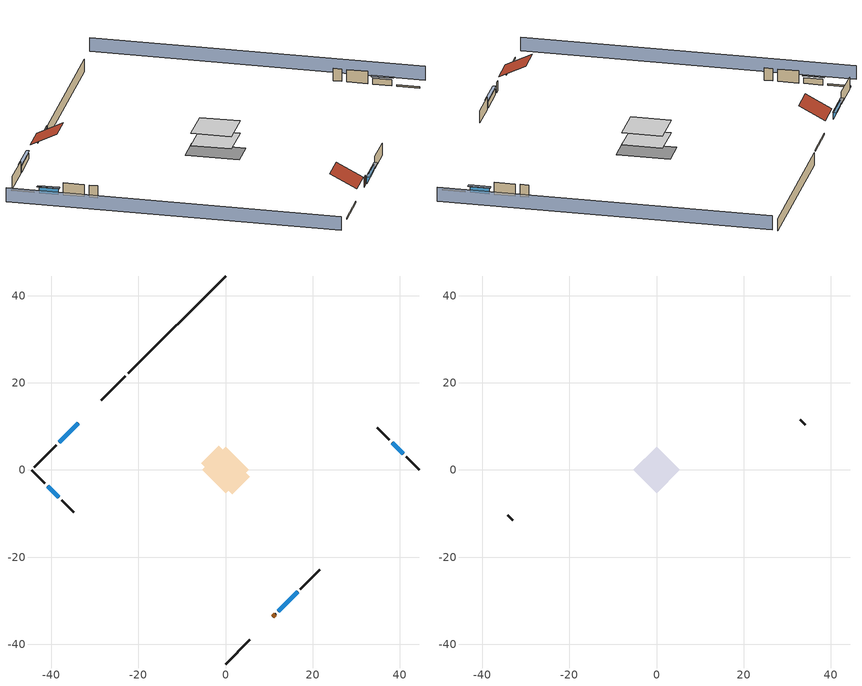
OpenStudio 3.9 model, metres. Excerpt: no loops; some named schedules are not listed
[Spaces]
conditioned space 1
 floor foundation (Slab1 construction): -5.57,1.59 -1.59,5.57 5.57,-1.59 1.59,-5.57 z-2.13
 floor adiabatic (AdiabaticFloorConstruction): -5.34,0 0,5.34 5.34,0 0,-5.34 z0.3
 wall outside (Wall1 construction): -38.83,5.67 -43.85,0.66 z0.3:2.74
 wall outside (Wall2 construction): 37.62,6.89 34.83,9.68 z0.3:2.74
 wall outside (Wall3 construction): 17.19,-27.31 21.67,-22.83 z0.3:2.74
 wall outside (Wall4 construction): -37.62,-6.89 -34.83,-9.68 z0.3:2.74
 wall outside (RimJoist1 construction): -22.94,21.56 -28.46,16.05 z0.3:0.61
 wall outside (RimJoist2 construction): 44.51,0 41.45,3.06 z0.3:0.61
 wall outside (RimJoist3 construction): 0,-44.51 5.52,-38.99 z0.3:0.61
 wall outside (RimJoist4 construction): -44.51,0 -41.45,-3.06 z0.3:0.61
 wall outside (AdiabaticWallConstruction): -33.77,10.74 -38.18,6.33 / 12.13,-32.38 16.54,-27.97 z0.3:1.49; 40.79,3.72 38.28,6.23 / -40.79,-3.72 -38.28,-6.23 z0.3:1.46
 wall outside (AdiabaticWallConstruction 1): 10.82,-33.68 11.47,-33.04 z0.3:2.34
 wall foundation (FoundationWall1 construction): 0,44.51 -22.29,22.22 z-2.13:0.3
 window (WindowConstruction): -33.77,10.74 -38.18,6.33 z0.3:1.49
 window (WindowConstruction 1): 40.79,3.72 38.28,6.23 z0.3:1.46
 window (WindowConstruction 2): 12.13,-32.38 16.54,-27.97 z0.3:1.49
 window (WindowConstruction 3): -40.79,-3.72 -38.28,-6.23 z0.3:1.46
 door (Door): 10.82,-33.68 11.47,-33.04 z0.3:2.34
 ceiling adiabatic (AdiabaticFloorConstruction): 0,-5.34 5.34,0 0,5.34 -5.34,0 z0.3
attic - vented 1
 floor to conditioned space 1 (Floor1 construction Reversed): -5.34,0 0,5.34 5.34,0 0,-5.34 z2.74
 wall outside (Wall5 construction): 34.17,10.33 33.03,11.48 z0.3:2.74
 wall outside (Wall6 construction): -34.17,-10.33 -33.03,-11.48 z0.3:2.74
 roof outside (Roof1 construction): -33.11,11.4,2.74 -29.54,7.83,5.27 -25.55,11.82,5.27 -29.12,15.39,2.74
 roof outside (Roof2 construction): 10.17,-34.34,2.74 6.6,-30.77,5.27 2.6,-34.76,5.27 6.17,-38.33,2.74
shading: -47.74,-3.23 -3.23,-47.74 / 47.74,3.23 3.23,47.74 z0:2.74; -38.39,6.11 -33.55,10.96 -33.98,11.39 -38.82,6.55 z1.8; 38.06,6.45 41,3.5 41.44,3.93 38.49,6.88 z1.77; 16.75,-27.75 11.91,-32.59 12.34,-33.03 17.18,-28.18 z1.8; -38.06,-6.45 -41,-3.5 -41.44,-3.93 -38.49,-6.88 z1.77
[Site]
Portland Intl Arpt_OR: Latitude {deg}=45.59; Longitude {deg}=-122.6; Time Zone {hr}=-8; Elevation {m}=33; Terrain=Suburbs; Keep Site Location Information=Yes
[Site:GroundTemperature:Shallow]
10.2558, 8.96328, 8.85977, 9.47314, 11.9355, 14.3863, 16.5111, 17.8571, 17.9714, 16.8767, 14.8061, 12.4304
[Site:WaterMainsTemperature]
Calculation Method=Schedule; Temperature Schedule=mains temperature schedule
[Building]
Building 1
[Material] Roughness=Rough
Name | Thickness {m} | Conductivity {W/m-K} | Density {kg/m3} | Specific Heat {J/kg-K} | Thermal Absorptance | Solar Absorptance | Visible Absorptance
slate or tile shingles | 0.01905 | 0.840978 | 1899.972 | 799.717 | 0.9 | 0.75 | 0.75
roof rigid ins | 0.00329814 | 0.029427 | 32.04 | 1214.23 | 0.9 | 0.7 | 0.7
osb sheathing 0.5 in. | 0.0127 | 0.115458 | 512.64 | 1214.23 | 0.9 | 0.6 | 0.6
wood siding | 0.0254 | 0.102417 | 544.68 | 1172.36 | 0.9 | 0.85 | 0.85
osb sheathing 0.5 in. 1 | 0.0127 | 0.115458 | 512.64 | 1214.23 | 0.9 | 0.7 | 0.7
wall stud and cavity | 0.1397 | 0.550994 | 139.0536 | 1170.24 | 0.9 | 0.7 | 0.7
gypsum board | 0.0127 | 0.160291 | 801 | 837.4 | 0.9 | 0.6 | 0.6
wall stud and cavity 1 | 0.1397 | 0.727959 | 139.0536 | 1170.24 | 0.9 | 0.6 | 0.6
rim joist stud and cavity | 0.0508 | 0.178688 | 50.32683 | 1063.81 | 0.9 | 0.6 | 0.6
ceiling stud and cavity | 0.1397 | 0.118061 | 65.682 | 1177.47 | 0.9 | 0.7 | 0.7
concrete 8.0 in. | 0.2032 | 1.803125 | 2242.8 | 837.4 | 0.9 | 0.7 | 0.7
gypsum board 1 | 0.0127 | 0.160291 | 801 | 837.4 | 0.9 | 0.7 | 0.7
concrete 4.0 in. | 0.1016 | 1.803125 | 2242.8 | 837.4 | 0.9 | 0.7 | 0.7
floor covering | 0.0127 | 0.0450781 | 54.468 | 1339.84 | 0.9 | 0.9 | 0.9
wood siding 1; wood siding 2 | 0.0254 | 0.102417 | 544.68 | 1172.36
wall rigid ins; floor rigid ins | 0.512978 | 0.029427 | 32.04 | 1214.23 | 0.9 | 0.7 | 0.7
wall stud and cavity 2 | 0.0889 | 0.380278 | 52.3479 | 1209.89 | 0.9 | 0.7 | 0.7
door material | 0.04445 | 0.0612267 | 512.64 | 1214.23 | 0.9 | 0.7 | 0.7
floor stud and cavity | 0.1397 | 1.75129 | 37.0049 | 1207.88 | 0.9 | 0.7 | 0.7
osb sheathing 0.75 in. | 0.01905 | 0.115458 | 512.64 | 1214.23 | 0.9 | 0.7 | 0.7
floor covering 1 | 0.0127 | 0.0433444 | 54.468 | 1339.84 | 0.9 | 0.6 | 0.6
wall stud and cavity 3 | 0.0889 | 0.391764 | 83.0341 | 1211.67 | 0.9 | 0.7 | 0.7
furniture material conditioned space 1 | 0.1524 | 0.115458 | 640.8 | 1214.23 | 0.9 | 0.6 | 0.6
[Construction]
Roof1 construction; Roof2 construction: slate or tile shingles, roof rigid ins, osb sheathing 0.5 in.
Wall1 construction; Wall2 construction; Wall3 construction; Wall4 construction: wood siding, osb sheathing 0.5 in. 1, wall stud and cavity, gypsum board
Wall5 construction; Wall6 construction: wood siding, osb sheathing 0.5 in. 1, wall stud and cavity 1
RimJoist1 construction; RimJoist2 construction; RimJoist3 construction; RimJoist4 construction: wood siding, rim joist stud and cavity
Floor1 construction Reversed: gypsum board, ceiling stud and cavity
FoundationWall1 construction: concrete 8.0 in., gypsum board 1
Slab1 construction: concrete 4.0 in., floor covering
WindowConstruction; WindowConstruction 1; WindowConstruction 2; WindowConstruction 3: WindowMaterial
AdiabaticWallConstruction: wood siding 1, wall rigid ins, wall stud and cavity 2, gypsum board
Door: door material
AdiabaticWallConstruction 1: wood siding 2, wall rigid ins, wall stud and cavity 2, gypsum board
AdiabaticFloorConstruction: floor stud and cavity, floor rigid ins, osb sheathing 0.75 in., floor covering 1
PartitionWallConstruction: gypsum board, wall stud and cavity 3, gypsum board
furniture construction conditioned space 1: furniture material conditioned space 1
[WindowMaterial:SimpleGlazingSystem]
WindowMaterial: U-Factor {W/m2-K}=2.15764; Solar Heat Gain Coefficient=0.44
[ThermalZone] Multiplier=1; Use Ideal Air Loads=No
Name | Volume {m3} | Thermostat
conditioned space | 278.185 | conditioned space temperature setpoint
attic - vented | 32.1115
[Sizing:Zone] Zone Cooling Design Supply Air Temperature Input Method=SupplyAirTemperature; Zone Cooling Design Supply Air Temperature {C}=14; Zone Cooling Design Supply Air Temperature Difference {deltaC}=11.11; Zone Heating Design Supply Air Temperature Input Method=SupplyAirTemperature; Zone Heating Design Supply Air Temperature {C}=40; Zone Heating Design Supply Air Temperature Difference {deltaC}=11.11; Zone Cooling Design Supply Air Humidity Ratio {kg-H2O/kg-air}=0.0085; Zone Heating Design Supply Air Humidity Ratio {kg-H2O/kg-air}=0.008; Cooling Design Air Flow Method=DesignDay; Heating Design Air Flow Method=DesignDay; Account for Dedicated Outdoor Air System=No; Dedicated Outdoor Air System Control Strategy=NeutralSupplyAir; Dedicated Outdoor Air Low Setpoint Temperature for Design {C}=autosize; Dedicated Outdoor Air High Setpoint Temperature for Design {C}=autosize; Zone Load Sizing Method=Sensible Load Only No Latent Load; Zone Latent Cooling Design Supply Air Humidity Ratio Input Method=HumidityRatioDifference; Zone Cooling Design Supply Air Humidity Ratio Difference {kgWater/kgDryAir}=0.005; Zone Latent Heating Design Supply Air Humidity Ratio Input Method=HumidityRatioDifference; Zone Humidification Design Supply Air Humidity Ratio Difference {kgWater/kgDryAir}=0.005; Sizing Option=Coincident
conditioned space; attic - vented
[Space]
Name | Thermal Zone | Volume {m3}
conditioned space 1 | conditioned space | 278.185
attic - vented 1 | attic - vented | 32.1115
[ThermostatSetpoint:DualSetpoint]
conditioned space temperature setpoint: Heating Setpoint Temperature Schedule=heating setpoint; Cooling Setpoint Temperature Schedule=cooling setpoint; Temperature Difference Between Cutout And Setpoint {deltaC}=0
[Foundation:Kiva]
Foundation Kiva 1: Initial Indoor Air Temperature {C}=21.1111; Wall Height Above Grade {m}=0.3048; Wall Depth Below Slab {m}=0.2032
[Foundation:Kiva:Settings]
Soil Conductivity {W/m-K}=1.3848; Soil Density {kg/m3}=1842.3; Soil Specific Heat {J/kg-K}=418.7; Ground Solar Absorptivity=0.9; Ground Thermal Absorptivity=0.9; Ground Surface Roughness {m}=0.03; Far-Field Width {m}=40; Deep-Ground Boundary Condition=ZeroFlux; Deep-Ground Depth {m}=40; Minimum Cell Dimension {m}=0.2; Maximum Cell Growth Coefficient=3; Simulation Timestep=Timestep
[SurfaceProperty:ExposedFoundationPerimeter]
Slab1: Exposed Perimeter Calculation Method=TotalExposedPerimeter; Total Exposed Perimeter {m}=31.51632
[SurfaceProperty:IncidentSolarMultiplier] Incident Solar Multiplier=1; Incident Solar Multiplier Schedule=trans schedule winter=0.85 summer=0.7
Window1; Window2; Window3; Window4
[InternalMass:Definition] Design Level Calculation Method=SurfaceArea
Name | Construction | Surface Area {m2}
partition wall mass | PartitionWallConstruction | 114.085
furniture mass conditioned space 1 | furniture construction conditioned space 1 | 45.63397
[InternalMass] Space or SpaceType=conditioned space 1; Multiplier=1
Name | Internal Mass Definition
partition wall mass | partition wall mass
furniture mass conditioned space 1 | furniture mass conditioned space 1
[External:File]
External File 1: File=in.schedules.csv
[ElectricEquipment:Definition] Design Level Calculation Method=EquipmentLevel
Name | Design Level {W} | Fraction Latent | Fraction Radiant | Fraction Lost
ceiling fan | 17.5701 | 0 | 0.558 | 0
clothes washer | 278.563 | 0.03 | 0.162 | 0.7
clothes dryer | 2657.84 | 0.015 | 0.081 | 0.85
fridge | 43.7215 | 0 | 0.6 | 0
fridge 2 | 80.4475 | 0 | 0.6 | 0
cooking range | 69.733 | 0.16 | 0.384 | 0.2
misc tv | 701.843 | 0 | 0.6 | 0
misc plug loads | 424.016 | 0.021 | 0.558 | 0.049
whole house fan; mech vent house fan | 0 | 0 | 0 | 1
mech vent house fan cfis | 0 | 0 | 0 | 0
mech vent range fan 0 | 30 | 0 | 0 | 1
mech vent bath fan 0 | 15 | 0 | 0 | 1
[ElectricEquipment] Space or SpaceType=conditioned space 1
Name | Electric Equipment Definition | Schedule
ceiling fan | ceiling fan | ceiling_fan
clothes washer | clothes washer | clothes_washer
clothes dryer | clothes dryer | clothes_dryer
fridge | fridge | fridge schedule
fridge 1 | fridge 2 | fridge schedule 1
cooking range | cooking range | cooking_range
misc tv | misc tv | plug_loads_tv
misc plug loads | misc plug loads | plug_loads_other
whole house fan | whole house fan | Always On Discrete
mech vent house fan | mech vent house fan | mech vent house fan schedule
mech vent house fan cfis | mech vent house fan cfis | mech vent house fan cfis schedule
mech vent range fan 0 | mech vent range fan 0 | mech vent range fan 0 schedule
mech vent bath fan 0 | mech vent bath fan 0 | mech vent bath fan 0 schedule
[EnergyManagementSystem:Sensor]
Name | Output Variable or Output Meter Index Key | Output Variable or Output Meter
water_heater_amb_temp; fridge_tin_s; fridge_tin_s_1; tin_s | conditioned space | Zone Mean Air Temperature
water_heater_amb_rh | conditioned space | Zone Air Relative Humidity
water_heater_T_set | water heater setpoint | Schedule Value
out_pb_s |  | Site Outdoor Air Barometric Pressure
out_wt_s |  | Site Outdoor Air Humidity Ratio
win_s | conditioned space | Zone Air Humidity Ratio
site_vw_s |  | Site Wind Speed
tout_s | conditioned space | Zone Outdoor Air Drybulb Temperature
cool_season | cooling season schedule | Schedule Value
natural_vent_s | natural vent schedule | Schedule Value
htg_sp_s | heating setpoint | Schedule Value
clg_sp_s | cooling setpoint | Schedule Value
mech_vent_range_fan_0_sch_s | mech vent range fan 0 schedule | Schedule Value
mech_vent_bath_fan_0_sch_s | mech vent bath fan 0 schedule | Schedule Value
clothes_dryer_exhaust_0_sch_s | clothes_dryer | Schedule Value
conditioned_space_htg_unmet_s | conditioned space | Zone Heating Setpoint Not Met Time
conditioned_space_clg_unmet_s | conditioned space | Zone Cooling Setpoint Not Met Time
htg_load_cond |  | Heating:EnergyTransfer:Zone:CONDITIONED SPACE
clg_load_cond |  | Cooling:EnergyTransfer:Zone:CONDITIONED SPACE
s_conv | Floor1 | Surface Inside Face Convection Heat Gain Energy
s_ig | Floor1 | Surface Inside Face Internal Gains Radiation Heat Gain Energy
s_sol | Floor1 | Surface Inside Face Solar Radiation Heat Gain Energy
s_lgt | Floor1 | Surface Inside Face Lights Radiation Heat Gain Energy
s_surf | Floor1 | Surface Inside Face Net Surface Thermal Radiation Heat Gain Energy
s_conv_1 | FoundationWall1 | Surface Inside Face Convection Heat Gain Energy
s_ig_1 | FoundationWall1 | Surface Inside Face Internal Gains Radiation Heat Gain Energy
s_sol_1 | FoundationWall1 | Surface Inside Face Solar Radiation Heat Gain Energy
s_lgt_1 | FoundationWall1 | Surface Inside Face Lights Radiation Heat Gain Energy
s_surf_1 | FoundationWall1 | Surface Inside Face Net Surface Thermal Radiation Heat Gain Energy
s_conv_2 | inferred conditioned ceiling | Surface Inside Face Convection Heat Gain Energy
s_ig_2 | inferred conditioned ceiling | Surface Inside Face Internal Gains Radiation Heat Gain Energy
s_sol_2 | inferred conditioned ceiling | Surface Inside Face Solar Radiation Heat Gain Energy
s_lgt_2 | inferred conditioned ceiling | Surface Inside Face Lights Radiation Heat Gain Energy
s_surf_2 | inferred conditioned ceiling | Surface Inside Face Net Surface Thermal Radiation Heat Gain Energy
s_conv_3 | inferred conditioned floor | Surface Inside Face Convection Heat Gain Energy
s_ig_3 | inferred conditioned floor | Surface Inside Face Internal Gains Radiation Heat Gain Energy
s_sol_3 | inferred conditioned floor | Surface Inside Face Solar Radiation Heat Gain Energy
s_lgt_3 | inferred conditioned floor | Surface Inside Face Lights Radiation Heat Gain Energy
s_surf_3 | inferred conditioned floor | Surface Inside Face Net Surface Thermal Radiation Heat Gain Energy
s_conv_4 | RimJoist1 | Surface Inside Face Convection Heat Gain Energy
s_ig_4 | RimJoist1 | Surface Inside Face Internal Gains Radiation Heat Gain Energy
s_sol_4 | RimJoist1 | Surface Inside Face Solar Radiation Heat Gain Energy
s_lgt_4 | RimJoist1 | Surface Inside Face Lights Radiation Heat Gain Energy
s_surf_4 | RimJoist1 | Surface Inside Face Net Surface Thermal Radiation Heat Gain Energy
s_conv_5 | RimJoist2 | Surface Inside Face Convection Heat Gain Energy
s_ig_5 | RimJoist2 | Surface Inside Face Internal Gains Radiation Heat Gain Energy
s_sol_5 | RimJoist2 | Surface Inside Face Solar Radiation Heat Gain Energy
s_lgt_5 | RimJoist2 | Surface Inside Face Lights Radiation Heat Gain Energy
s_surf_5 | RimJoist2 | Surface Inside Face Net Surface Thermal Radiation Heat Gain Energy
s_conv_6 | RimJoist3 | Surface Inside Face Convection Heat Gain Energy
s_ig_6 | RimJoist3 | Surface Inside Face Internal Gains Radiation Heat Gain Energy
s_sol_6 | RimJoist3 | Surface Inside Face Solar Radiation Heat Gain Energy
s_lgt_6 | RimJoist3 | Surface Inside Face Lights Radiation Heat Gain Energy
s_surf_6 | RimJoist3 | Surface Inside Face Net Surface Thermal Radiation Heat Gain Energy
s_conv_7 | RimJoist4 | Surface Inside Face Convection Heat Gain Energy
s_ig_7 | RimJoist4 | Surface Inside Face Internal Gains Radiation Heat Gain Energy
s_sol_7 | RimJoist4 | Surface Inside Face Solar Radiation Heat Gain Energy
s_lgt_7 | RimJoist4 | Surface Inside Face Lights Radiation Heat Gain Energy
s_surf_7 | RimJoist4 | Surface Inside Face Net Surface Thermal Radiation Heat Gain Energy
s_conv_8 | Slab1 | Surface Inside Face Convection Heat Gain Energy
s_ig_8 | Slab1 | Surface Inside Face Internal Gains Radiation Heat Gain Energy
s_sol_8 | Slab1 | Surface Inside Face Solar Radiation Heat Gain Energy
s_lgt_8 | Slab1 | Surface Inside Face Lights Radiation Heat Gain Energy
s_surf_8 | Slab1 | Surface Inside Face Net Surface Thermal Radiation Heat Gain Energy
ss_sol | Door1 | Surface Inside Face Solar Radiation Heat Gain Energy
ss_lgt | Door1 | Surface Inside Face Lights Radiation Heat Gain Energy
ss_conv | Door1 | Surface Inside Face Convection Heat Gain Energy
ss_ig | Door1 | Surface Inside Face Internal Gains Radiation Heat Gain Energy
ss_surf | Door1 | Surface Inside Face Net Surface Thermal Radiation Heat Gain Energy
ss_conv_1 | Window1 | Surface Inside Face Convection Heat Gain Energy
ss_ig_1 | Window1 | Surface Inside Face Internal Gains Radiation Heat Gain Energy
ss_surf_1 | Window1 | Surface Inside Face Net Surface Thermal Radiation Heat Gain Energy
ss_trans_in | Window1 | Surface Window Transmitted Solar Radiation Rate
ss_back_out | Window1 | Surface Window Shortwave from Zone Back Out Window Heat Transfer Rate
ss_trans_out | Window1 | Surface Inside Face Initial Transmitted Diffuse Transmitted Out Window Solar Radiation Rate
ss_conv_2 | Window2 | Surface Inside Face Convection Heat Gain Energy
ss_ig_2 | Window2 | Surface Inside Face Internal Gains Radiation Heat Gain Energy
ss_surf_2 | Window2 | Surface Inside Face Net Surface Thermal Radiation Heat Gain Energy
ss_trans_in_1 | Window2 | Surface Window Transmitted Solar Radiation Rate
ss_back_out_1 | Window2 | Surface Window Shortwave from Zone Back Out Window Heat Transfer Rate
ss_trans_out_1 | Window2 | Surface Inside Face Initial Transmitted Diffuse Transmitted Out Window Solar Radiation Rate
ss_conv_3 | Window3 | Surface Inside Face Convection Heat Gain Energy
ss_ig_3 | Window3 | Surface Inside Face Internal Gains Radiation Heat Gain Energy
ss_surf_3 | Window3 | Surface Inside Face Net Surface Thermal Radiation Heat Gain Energy
ss_trans_in_2 | Window3 | Surface Window Transmitted Solar Radiation Rate
ss_back_out_2 | Window3 | Surface Window Shortwave from Zone Back Out Window Heat Transfer Rate
ss_trans_out_2 | Window3 | Surface Inside Face Initial Transmitted Diffuse Transmitted Out Window Solar Radiation Rate
ss_conv_4 | Window4 | Surface Inside Face Convection Heat Gain Energy
ss_ig_4 | Window4 | Surface Inside Face Internal Gains Radiation Heat Gain Energy
ss_surf_4 | Window4 | Surface Inside Face Net Surface Thermal Radiation Heat Gain Energy
ss_trans_in_3 | Window4 | Surface Window Transmitted Solar Radiation Rate
ss_back_out_3 | Window4 | Surface Window Shortwave from Zone Back Out Window Heat Transfer Rate
ss_trans_out_3 | Window4 | Surface Inside Face Initial Transmitted Diffuse Transmitted Out Window Solar Radiation Rate
s_conv_9 | Wall1 | Surface Inside Face Convection Heat Gain Energy
s_ig_9 | Wall1 | Surface Inside Face Internal Gains Radiation Heat Gain Energy
s_sol_9 | Wall1 | Surface Inside Face Solar Radiation Heat Gain Energy
s_lgt_9 | Wall1 | Surface Inside Face Lights Radiation Heat Gain Energy
s_surf_9 | Wall1 | Surface Inside Face Net Surface Thermal Radiation Heat Gain Energy
s_conv_10 | Wall2 | Surface Inside Face Convection Heat Gain Energy
s_ig_10 | Wall2 | Surface Inside Face Internal Gains Radiation Heat Gain Energy
s_sol_10 | Wall2 | Surface Inside Face Solar Radiation Heat Gain Energy
s_lgt_10 | Wall2 | Surface Inside Face Lights Radiation Heat Gain Energy
s_surf_10 | Wall2 | Surface Inside Face Net Surface Thermal Radiation Heat Gain Energy
s_conv_11 | Wall3 | Surface Inside Face Convection Heat Gain Energy
s_ig_11 | Wall3 | Surface Inside Face Internal Gains Radiation Heat Gain Energy
s_sol_11 | Wall3 | Surface Inside Face Solar Radiation Heat Gain Energy
s_lgt_11 | Wall3 | Surface Inside Face Lights Radiation Heat Gain Energy
s_surf_11 | Wall3 | Surface Inside Face Net Surface Thermal Radiation Heat Gain Energy
s_conv_12 | Wall4 | Surface Inside Face Convection Heat Gain Energy
s_ig_12 | Wall4 | Surface Inside Face Internal Gains Radiation Heat Gain Energy
s_sol_12 | Wall4 | Surface Inside Face Solar Radiation Heat Gain Energy
s_lgt_12 | Wall4 | Surface Inside Face Lights Radiation Heat Gain Energy
s_surf_12 | Wall4 | Surface Inside Face Net Surface Thermal Radiation Heat Gain Energy
im_conv | furniture mass conditioned space 1 | Surface Inside Face Convection Heat Gain Energy
im_ig | furniture mass conditioned space 1 | Surface Inside Face Internal Gains Radiation Heat Gain Energy
im_sol | furniture mass conditioned space 1 | Surface Inside Face Solar Radiation Heat Gain Energy
im_lgt | furniture mass conditioned space 1 | Surface Inside Face Lights Radiation Heat Gain Energy
im_surf | furniture mass conditioned space 1 | Surface Inside Face Net Surface Thermal Radiation Heat Gain Energy
im_conv_1 | partition wall mass | Surface Inside Face Convection Heat Gain Energy
im_ig_1 | partition wall mass | Surface Inside Face Internal Gains Radiation Heat Gain Energy
im_sol_1 | partition wall mass | Surface Inside Face Solar Radiation Heat Gain Energy
im_lgt_1 | partition wall mass | Surface Inside Face Lights Radiation Heat Gain Energy
im_surf_1 | partition wall mass | Surface Inside Face Net Surface Thermal Radiation Heat Gain Energy
airflow_gain | infil flow | Infiltration Sensible Heat Gain Energy
airflow_loss | infil flow | Infiltration Sensible Heat Loss Energy
airflow_gain_1 | natural vent flow | Infiltration Sensible Heat Gain Energy
airflow_loss_1 | natural vent flow | Infiltration Sensible Heat Loss Energy
airflow_gain_2 | whole house fan flow | Infiltration Sensible Heat Gain Energy
airflow_loss_2 | whole house fan flow | Infiltration Sensible Heat Loss Energy
mv_conv | mech vent bath fan 0 | Electric Equipment Convective Heating Energy
mv_rad | mech vent bath fan 0 | Electric Equipment Radiant Heating Energy
mv_conv_1 | mech vent house fan | Electric Equipment Convective Heating Energy
mv_rad_1 | mech vent house fan | Electric Equipment Radiant Heating Energy
mv_conv_2 | mech vent house fan cfis | Electric Equipment Convective Heating Energy
mv_rad_2 | mech vent house fan cfis | Electric Equipment Radiant Heating Energy
mv_conv_3 | mech vent range fan 0 | Electric Equipment Convective Heating Energy
mv_rad_3 | mech vent range fan 0 | Electric Equipment Radiant Heating Energy
mv_conv_4 | mech vent house fan latent load | Other Equipment Convective Heating Energy
mv_rad_4 | mech vent house fan latent load | Other Equipment Radiant Heating Energy
mv_conv_5 | mech vent house fan sensible load | Other Equipment Convective Heating Energy
mv_rad_5 | mech vent house fan sensible load | Other Equipment Radiant Heating Energy
ig_lgt_conv | interior lighting | Lights Convective Heating Energy
ig_lgt_rad | interior lighting | Lights Radiant Heating Energy
ig_lgt_vis | interior lighting | Lights Visible Radiation Heating Energy
ig_ee_conv | ceiling fan | Electric Equipment Convective Heating Energy
ig_ee_rad | ceiling fan | Electric Equipment Radiant Heating Energy
ig_ee_conv_1 | clothes dryer | Electric Equipment Convective Heating Energy
ig_ee_rad_1 | clothes dryer | Electric Equipment Radiant Heating Energy
ig_ee_conv_2 | clothes washer | Electric Equipment Convective Heating Energy
[OtherEquipment:Definition] Design Level Calculation Method=EquipmentLevel
Name | Design Level {W} | Fraction Latent | Fraction Radiant | Fraction Lost
water heater sens; mech vent house fan sensible load | 0 | 0 | 0 | 0
water heater lat; mech vent house fan latent load | 0 | 1 | 0 | 0
water heater energy adjustment1 | 0.01 | 0 | 0 | 1
clothes dryer 2 | 0 | 0.015 | 0.081 | 0.85
cooking range 2 | 2043.67 | 0.16 | 0.384 | 0.2
general water use sensible | -98.09 | 0 | 0.6 | 0
general water use latent | 99.529 | 1 | 0 | 0
[OtherEquipment] Space or SpaceType=conditioned space 1
Name | Other Equipment Definition | Schedule | Fuel Type
water heater sens | water heater sens | Always On Discrete
water heater lat | water heater lat | Always On Discrete
water heater energy adjustment1 | water heater energy adjustment1 | Always On Discrete | Electricity
clothes dryer 1 | clothes dryer 2 | clothes_dryer | Electricity
cooking range 1 | cooking range 2 | cooking_range | NaturalGas
general water use sensible | general water use sensible | general water use schedule
general water use latent | general water use latent | general water use schedule
mech vent house fan sensible load | mech vent house fan sensible load | Always On Discrete
mech vent house fan latent load | mech vent house fan latent load | Always On Discrete
[WaterUse:Equipment:Definition]
clothes washer: Peak Flow Rate {m3/s}=9.54659e-06
[Lights:Definition]
interior lighting: Design Level Calculation Method=LightingLevel; Lighting Level {W}=287.662; Fraction Radiant=0.6; Fraction Visible=0.2; Return Air Fraction=0
[Lights]
interior lighting: Lights Definition=interior lighting; Space or SpaceType=conditioned space 1; Schedule=lighting_interior; Fraction Replaceable=1
[Exterior:Lights:Definition]
exterior lighting: Design Level {W}=9.28603
[Exterior:Lights]
exterior lighting: Exterior Lights Definition=exterior lighting; Schedule=exterior lighting schedule
[People:Definition]
occupants: Number of People Calculation Method=People; Number of People {people}=5; Fraction Radiant=0.314171; Sensible Heat Fraction=0.56303; Carbon Dioxide Generation Rate {m3/s-W}=0; Enable ASHRAE 55 Comfort Warnings=No; Mean Radiant Temperature Calculation Type=EnclosureAveraged
[People]
occupants: People Definition=occupants; Space or SpaceType=conditioned space 1; Number of People Schedule=occupants; Activity Level Schedule=occupants activity schedule; Multiplier=1
[SpaceInfiltration:DesignFlowRate] Space or SpaceType=conditioned space 1; Schedule=Always On Discrete; Design Flow Rate Calculation Method=Flow/Space; Design Flow Rate {m3/s}=0
natural vent flow; whole house fan flow; infil flow
[ZoneMixing]
whole house fan mix: Zone or Space=attic - vented; Schedule=Always On Continuous; Design Flow Rate Calculation Method=Flow/Zone; Design Flow Rate {m3/s}=0; Source Zone or Space=conditioned space
[SpaceInfiltration:EffectiveLeakageArea]
infil attic - vented 1: Space or SpaceType=attic - vented 1; Schedule=Always On Discrete; Effective Air Leakage Area {cm2}=1901.23; Stack Coefficient=0.000117438; Wind Coefficient=3.29481e-05
